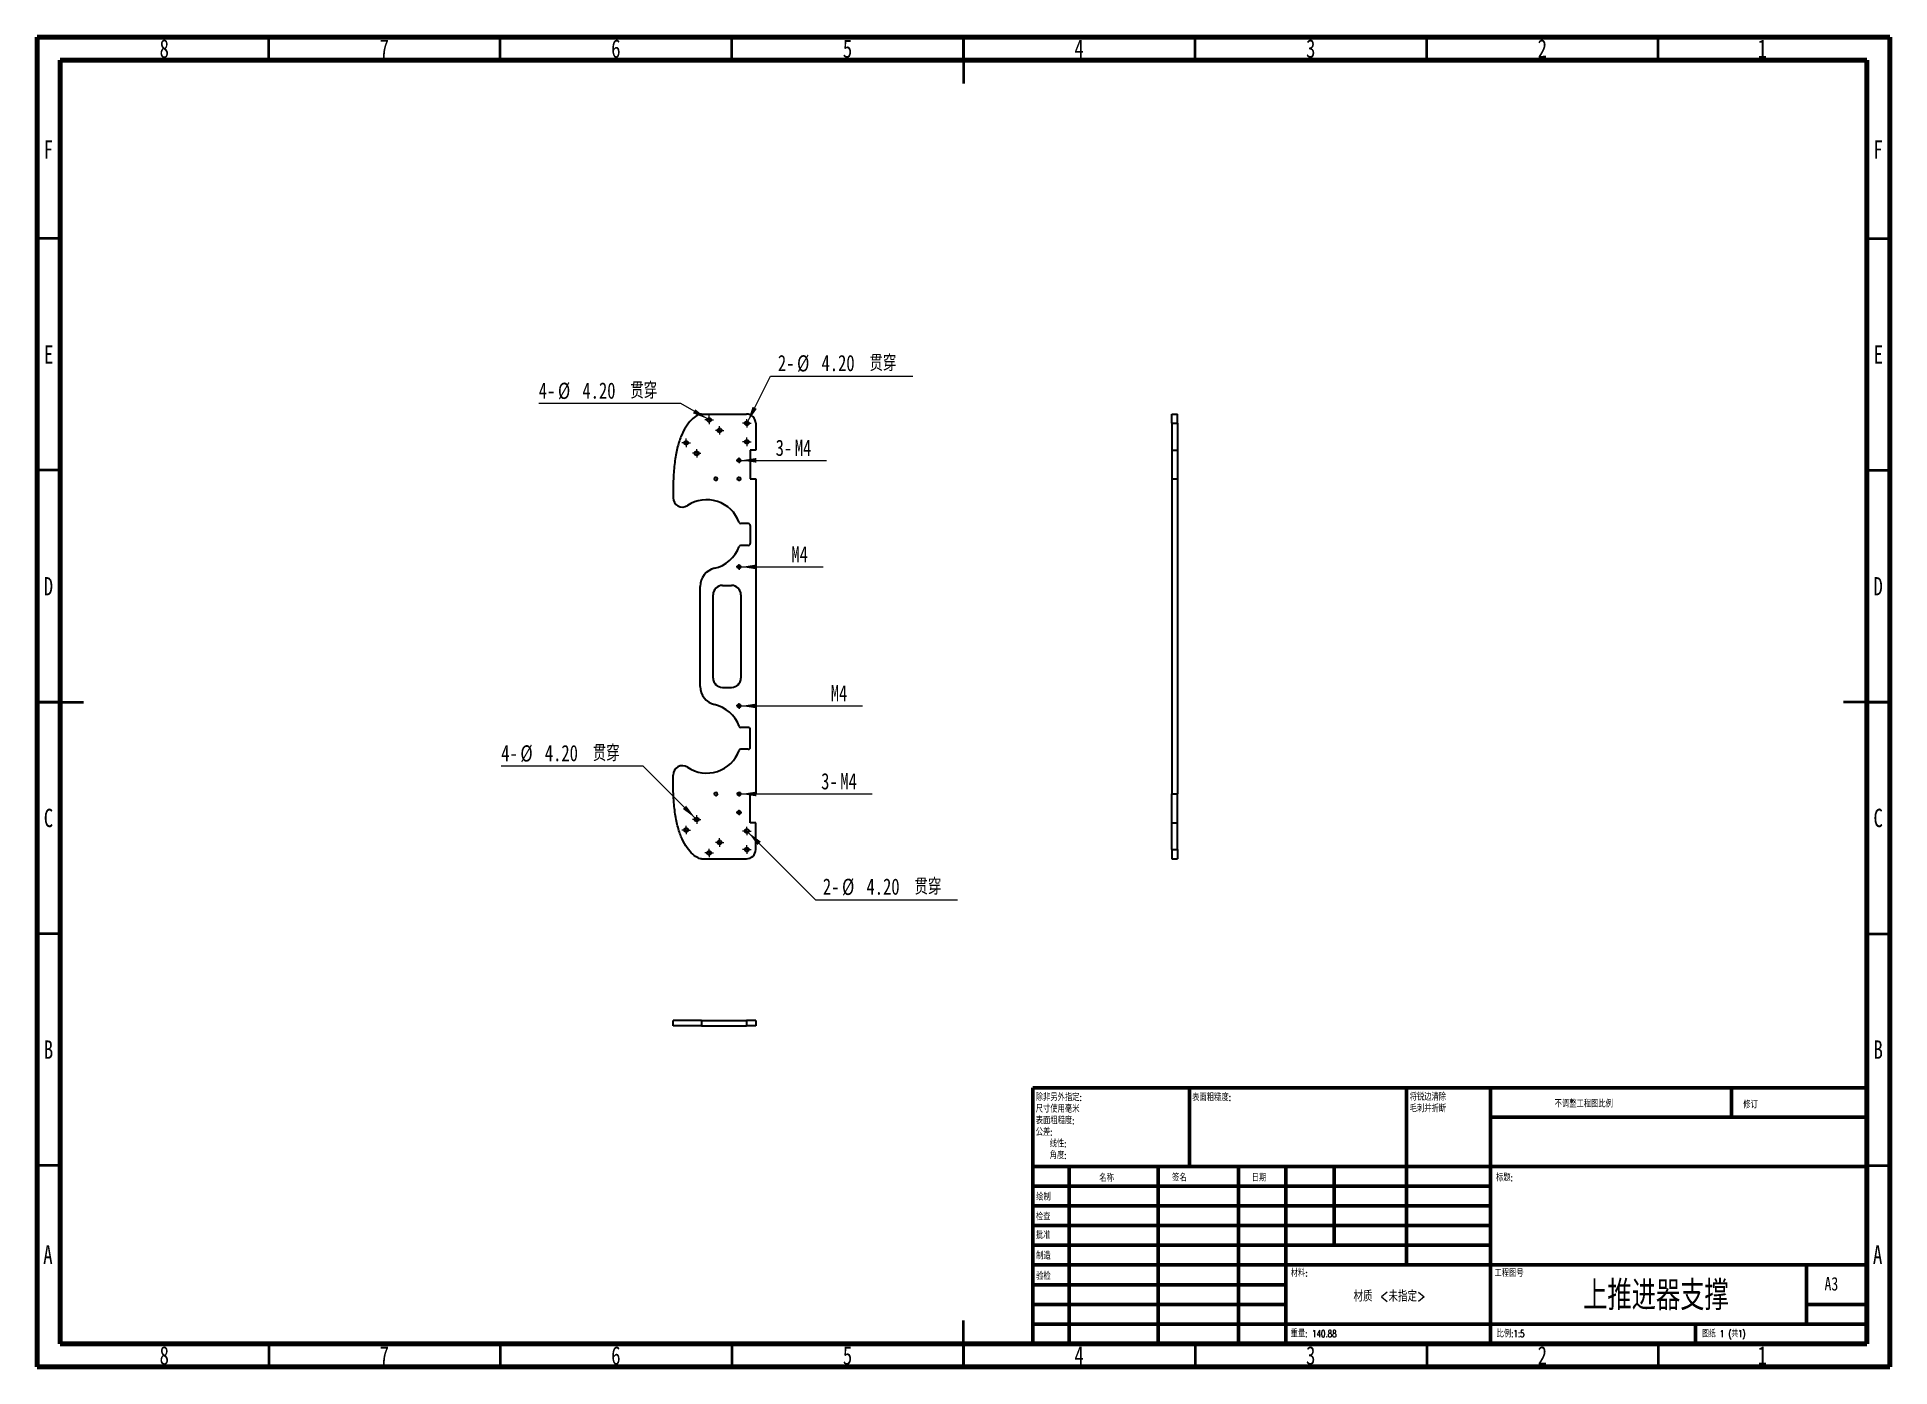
# Model space of a CAD drawing. Header units: millimetres. Extents: x 15 to 415, y 5 to 292.
import ezdxf

# ---------------------------------------------------------------- set-up
doc = ezdxf.new("R2010")
doc.units = ezdxf.units.MM
doc.styles.add('SLDTEXTSTYLE0', font='TXT', dxfattribs={"width": 0.75})
doc.styles.add('SLDTEXTSTYLE1', font='TXT', dxfattribs={"width": 0.75, "bigfont": 'bigfont'})
doc.styles.add('SLDTEXTSTYLE2', font='TXT', dxfattribs={"width": 0.694444, "bigfont": 'bigfont'})
doc.dimstyles.new('SLDDIMSTYLE0', dxfattribs={"dimtxt": 3.5, "dimasz": 3.302, "dimexe": 0, "dimexo": 0.0625, "dimgap": 0.875, "dimtad": 0, "dimtih": 1, "dimtoh": 1, "dimlfac": 5, "dimrnd": 1e-09, "dimzin": 4, "dimdsep": 46, "dimtxsty": 'SLDTEXTSTYLE0', "dimblk1": 'NONE', "dimsah": 1, "dimcen": 0, "dimadec": 0, "dimazin": 1, "dimtfac": 1, "dimtmove": 0, "dimatfit": 3, "dimldrblk": 'NONE', "dimfxl": 0, "dimfrac": 2, "dimtolj": 1, "dimtzin": 12, "dimarcsym": 0})
doc.dimstyles.new('SLDDIMSTYLE1', dxfattribs={"dimtxt": 3.5, "dimasz": 3.302, "dimexe": 0, "dimexo": 0.0625, "dimgap": 0.875, "dimtad": 1, "dimlfac": 5, "dimrnd": 1e-09, "dimzin": 12, "dimdsep": 46, "dimtxsty": 'SLDTEXTSTYLE0', "dimblk1": 'NONE', "dimsah": 1, "dimcen": 0, "dimadec": 0, "dimazin": 3, "dimtfac": 1, "dimtmove": 0, "dimatfit": 3, "dimldrblk": 'NONE', "dimfxl": 0, "dimfrac": 2, "dimtolj": 1, "dimtzin": 12, "dimarcsym": 0})
doc.dimstyles.new('SLDDIMSTYLE2', dxfattribs={"dimtxt": 3.5, "dimasz": 3.302, "dimexe": 0, "dimexo": 0.0625, "dimgap": 0.875, "dimtad": 1, "dimlfac": 5, "dimrnd": 1e-09, "dimzin": 12, "dimdsep": 46, "dimtxsty": 'SLDTEXTSTYLE0', "dimblk1": 'NONE', "dimsah": 1, "dimcen": 0, "dimadec": 0, "dimazin": 3, "dimtfac": 1, "dimtmove": 0, "dimatfit": 3, "dimldrblk": 'NONE', "dimfxl": 0, "dimfrac": 2, "dimtolj": 1, "dimtzin": 12, "dimarcsym": 0})

# ---------------------------------------------------------------- blocks, each defined once
blk = doc.blocks.new('_D')
at = {"color": 7, "linetype": 'Continuous', "lineweight": 0}
for p, q in [((153.99, 212.9), (123.31, 212.9)), ((159.72, 209.59), (153.99, 212.9)), ((160.45, 209.17), (159.72, 209.59))]:
    blk.add_line(p, q, dxfattribs=at)
at = {"color": 7, "linetype": 'Continuous', "lineweight": 18}
blk.add_solid([(159.72, 209.59), (157.11, 211.68), (156.61, 210.8)], dxfattribs=at)
at = {"color": 7, "linetype": 'Continuous', "lineweight": 18, "char_height": 3.5, "attachment_point": 1}
for s, insert, style in [('4-', (123.31, 217.46), 'SLDTEXTSTYLE0'), ('%%c', (127.45, 217.41), 'SLDTEXTSTYLE0'), ('4.20', (132.73, 217.46), 'SLDTEXTSTYLE0'), ('贯穿', (143.09, 217.46), 'SLDTEXTSTYLE1')]:
    blk.add_mtext(s, dxfattribs=dict(at, insert=insert, style=style))
blk = doc.blocks.new('_None')
blk = doc.blocks.new('_D_1')
at = {"color": 7, "linetype": 'Continuous', "lineweight": 0}
for p, q in [((168.43, 209.03), (173.35, 218.83)), ((173.35, 218.83), (204.03, 218.83)), ((168.06, 208.28), (168.43, 209.03))]:
    blk.add_line(p, q, dxfattribs=at)
at = {"color": 7, "linetype": 'Continuous', "lineweight": 18}
blk.add_solid([(168.43, 209.03), (170.37, 211.75), (169.46, 212.21)], dxfattribs=at)
at = {"color": 7, "linetype": 'Continuous', "lineweight": 18, "char_height": 3.5, "attachment_point": 1}
for s, insert, style in [('2-', (174.93, 223.4), 'SLDTEXTSTYLE0'), ('%%c', (179.07, 223.34), 'SLDTEXTSTYLE0'), ('4.20', (184.35, 223.4), 'SLDTEXTSTYLE0'), ('贯穿', (194.71, 223.4), 'SLDTEXTSTYLE1')]:
    blk.add_mtext(s, dxfattribs=dict(at, insert=insert, style=style))
blk = doc.blocks.new('_D_2')
at = {"color": 7, "linetype": 'Continuous', "lineweight": 0}
for q in [(166.15, 200.65), (185.46, 200.65)]:
    blk.add_line((166.95, 200.65), q, dxfattribs=at)
at = {"color": 7, "linetype": 'Continuous', "lineweight": 18}
blk.add_solid([(166.95, 200.65), (170.25, 200.15), (170.25, 201.16)], dxfattribs=at)
at = {"color": 7, "linetype": 'Continuous', "lineweight": 18, "char_height": 3.5, "attachment_point": 1, "style": 'SLDTEXTSTYLE0'}
for s, insert in [('3-', (174.45, 205.11)), ('M4', (178.58, 205.11))]:
    blk.add_mtext(s, dxfattribs=dict(at, insert=insert))
blk = doc.blocks.new('_D_3')
at = {"color": 7, "linetype": 'Continuous', "lineweight": 0}
for q in [(166.15, 177.65), (184.72, 177.65)]:
    blk.add_line((166.95, 177.65), q, dxfattribs=at)
at = {"color": 7, "linetype": 'Continuous', "lineweight": 18}
blk.add_solid([(166.95, 177.65), (170.25, 177.15), (170.25, 178.16)], dxfattribs=at)
at = {"color": 7, "linetype": 'Continuous', "lineweight": 18, "insert": (177.84, 182.12), "char_height": 3.5, "attachment_point": 1, "style": 'SLDTEXTSTYLE0'}
blk.add_mtext('M4', dxfattribs=at)
blk = doc.blocks.new('_D_4')
at = {"color": 7, "linetype": 'Continuous', "lineweight": 0}
for q in [(166.15, 147.65), (193.21, 147.65)]:
    blk.add_line((166.95, 147.65), q, dxfattribs=at)
at = {"color": 7, "linetype": 'Continuous', "lineweight": 18}
blk.add_solid([(166.95, 147.65), (170.25, 147.15), (170.25, 148.16)], dxfattribs=at)
at = {"color": 7, "linetype": 'Continuous', "lineweight": 18, "insert": (186.34, 152.15), "char_height": 3.5, "attachment_point": 1, "style": 'SLDTEXTSTYLE0'}
blk.add_mtext('M4', dxfattribs=at)
blk = doc.blocks.new('_D_5')
at = {"color": 7, "linetype": 'Continuous', "lineweight": 0}
for q in [(166.15, 128.65), (195.28, 128.65)]:
    blk.add_line((166.95, 128.65), q, dxfattribs=at)
at = {"color": 7, "linetype": 'Continuous', "lineweight": 18}
blk.add_solid([(166.95, 128.65), (170.25, 128.15), (170.25, 129.16)], dxfattribs=at)
at = {"color": 7, "linetype": 'Continuous', "lineweight": 18, "char_height": 3.5, "attachment_point": 1, "style": 'SLDTEXTSTYLE0'}
for s, insert in [('3-', (184.27, 133.15)), ('M4', (188.41, 133.15))]:
    blk.add_mtext(s, dxfattribs=dict(at, insert=insert))
blk = doc.blocks.new('_D_6')
at = {"color": 7, "linetype": 'Continuous', "lineweight": 0}
for p, q in [((167.95, 120.95), (168.54, 120.36)), ((168.54, 120.36), (183.05, 105.84)), ((183.05, 105.84), (213.74, 105.84))]:
    blk.add_line(p, q, dxfattribs=at)
at = {"color": 7, "linetype": 'Continuous', "lineweight": 18}
blk.add_solid([(168.54, 120.36), (170.52, 117.66), (171.24, 118.38)], dxfattribs=at)
at = {"color": 7, "linetype": 'Continuous', "lineweight": 18, "char_height": 3.5, "attachment_point": 1}
for s, insert, style in [('2-', (184.64, 110.41), 'SLDTEXTSTYLE0'), ('%%c', (188.78, 110.36), 'SLDTEXTSTYLE0'), ('4.20', (194.06, 110.41), 'SLDTEXTSTYLE0'), ('贯穿', (204.42, 110.41), 'SLDTEXTSTYLE1')]:
    blk.add_mtext(s, dxfattribs=dict(at, insert=insert, style=style))
blk = doc.blocks.new('_D_7')
at = {"color": 7, "linetype": 'Continuous', "lineweight": 0}
for p, q in [((145.88, 134.65), (115.2, 134.65)), ((157.1, 123.44), (145.88, 134.65)), ((157.69, 122.84), (157.1, 123.44))]:
    blk.add_line(p, q, dxfattribs=at)
at = {"color": 7, "linetype": 'Continuous', "lineweight": 18}
blk.add_solid([(157.1, 123.44), (155.12, 126.13), (154.41, 125.41)], dxfattribs=at)
at = {"color": 7, "linetype": 'Continuous', "lineweight": 18, "char_height": 3.5, "attachment_point": 1}
for s, insert, style in [('4-', (115.2, 139.22), 'SLDTEXTSTYLE0'), ('%%c', (119.34, 139.16), 'SLDTEXTSTYLE0'), ('4.20', (124.62, 139.22), 'SLDTEXTSTYLE0'), ('贯穿', (134.98, 139.22), 'SLDTEXTSTYLE1')]:
    blk.add_mtext(s, dxfattribs=dict(at, insert=insert, style=style))
blk = doc.blocks.new('SW_CENTERMARKSYMBOL_0')
at = {"color": 0, "linetype": 'Continuous', "lineweight": 18}
for p, q in [((-0.5, 0), (-0.92, 0)), ((0, 0), (-0.5, 0)), ((0, 0.5), (0, 0.92)), ((0, 0), (0, 0.5)), ((0, 0), (0, -0.5)), ((0, 0), (0.5, 0)), ((0.5, 0), (0.92, 0)), ((0, -0.5), (0, -0.92))]:
    blk.add_line(p, q, dxfattribs=at)
blk = doc.blocks.new('SW_CENTERMARKSYMBOL_1')
at = {"color": 0, "linetype": 'Continuous', "lineweight": 18}
for p, q in [((-0.5, 0), (-0.92, 0)), ((0, 0), (-0.5, 0)), ((0, 0.5), (0, 0.92)), ((0, 0), (0, 0.5)), ((0, 0), (0, -0.5)), ((0, 0), (0.5, 0)), ((0.5, 0), (0.92, 0)), ((0, -0.5), (0, -0.92))]:
    blk.add_line(p, q, dxfattribs=at)
blk = doc.blocks.new('SW_CENTERMARKSYMBOL_2')
at = {"color": 0, "linetype": 'Continuous', "lineweight": 18}
for p, q in [((-0.5, 0), (-0.92, 0)), ((0, 0), (-0.5, 0)), ((0, 0.5), (0, 0.92)), ((0, 0), (0, 0.5)), ((0, 0), (0, -0.5)), ((0, 0), (0.5, 0)), ((0.5, 0), (0.92, 0)), ((0, -0.5), (0, -0.92))]:
    blk.add_line(p, q, dxfattribs=at)
blk = doc.blocks.new('SW_CENTERMARKSYMBOL_3')
at = {"color": 0, "linetype": 'Continuous', "lineweight": 18}
for p, q in [((-0.5, 0), (-0.92, 0)), ((0, 0), (-0.5, 0)), ((0, 0.5), (0, 0.92)), ((0, 0), (0, 0.5)), ((0, 0), (0, -0.5)), ((0, 0), (0.5, 0)), ((0.5, 0), (0.92, 0)), ((0, -0.5), (0, -0.92))]:
    blk.add_line(p, q, dxfattribs=at)
blk = doc.blocks.new('SW_CENTERMARKSYMBOL_4')
at = {"color": 0, "linetype": 'Continuous', "lineweight": 18}
for p, q in [((-0.5, 0), (-0.92, 0)), ((0, 0), (-0.5, 0)), ((0, 0.5), (0, 0.92)), ((0, 0), (0, 0.5)), ((0, 0), (0, -0.5)), ((0, 0), (0.5, 0)), ((0.5, 0), (0.92, 0)), ((0, -0.5), (0, -0.92))]:
    blk.add_line(p, q, dxfattribs=at)
blk = doc.blocks.new('SW_CENTERMARKSYMBOL_5')
at = {"color": 0, "linetype": 'Continuous', "lineweight": 18}
for p, q in [((-0.5, 0), (-0.92, 0)), ((0, 0), (-0.5, 0)), ((0, 0.5), (0, 0.92)), ((0, 0), (0, 0.5)), ((0, 0), (0, -0.5)), ((0, 0), (0.5, 0)), ((0.5, 0), (0.92, 0)), ((0, -0.5), (0, -0.92))]:
    blk.add_line(p, q, dxfattribs=at)
blk = doc.blocks.new('SW_CENTERMARKSYMBOL_6')
at = {"color": 0, "linetype": 'Continuous', "lineweight": 18}
for p, q in [((-0.5, 0), (-0.6, 0)), ((0, 0), (-0.5, 0)), ((0, 0.5), (0, 0.6)), ((0, 0), (0, 0.5)), ((0, 0), (0, -0.5)), ((0, 0), (0.5, 0)), ((0.5, 0), (0.6, 0)), ((0, -0.5), (0, -0.6))]:
    blk.add_line(p, q, dxfattribs=at)
blk = doc.blocks.new('SW_CENTERMARKSYMBOL_7')
at = {"color": 0, "linetype": 'Continuous', "lineweight": 18}
for p, q in [((-0.5, 0), (-0.6, 0)), ((0, 0), (-0.5, 0)), ((0, 0.5), (0, 0.6)), ((0, 0), (0, 0.5)), ((0, 0), (0, -0.5)), ((0, 0), (0.5, 0)), ((0.5, 0), (0.6, 0)), ((0, -0.5), (0, -0.6))]:
    blk.add_line(p, q, dxfattribs=at)
blk = doc.blocks.new('SW_CENTERMARKSYMBOL_8')
at = {"color": 0, "linetype": 'Continuous', "lineweight": 18}
for p, q in [((-0.5, 0), (-0.92, 0)), ((0, 0), (-0.5, 0)), ((0, 0.5), (0, 0.92)), ((0, 0), (0, 0.5)), ((0, 0), (0, -0.5)), ((0, 0), (0.5, 0)), ((0.5, 0), (0.92, 0)), ((0, -0.5), (0, -0.92))]:
    blk.add_line(p, q, dxfattribs=at)
blk = doc.blocks.new('SW_CENTERMARKSYMBOL_9')
at = {"color": 0, "linetype": 'Continuous', "lineweight": 18}
for p, q in [((-0.5, 0), (-0.92, 0)), ((0, 0), (-0.5, 0)), ((0, 0.5), (0, 0.92)), ((0, 0), (0, 0.5)), ((0, 0), (0, -0.5)), ((0, 0), (0.5, 0)), ((0.5, 0), (0.92, 0)), ((0, -0.5), (0, -0.92))]:
    blk.add_line(p, q, dxfattribs=at)
blk = doc.blocks.new('SW_CENTERMARKSYMBOL_10')
at = {"color": 0, "linetype": 'Continuous', "lineweight": 18}
for p, q in [((-0.5, 0), (-0.92, 0)), ((0, 0), (-0.5, 0)), ((0, 0.5), (0, 0.92)), ((0, 0), (0, 0.5)), ((0, 0), (0, -0.5)), ((0, 0), (0.5, 0)), ((0.5, 0), (0.92, 0)), ((0, -0.5), (0, -0.92))]:
    blk.add_line(p, q, dxfattribs=at)
blk = doc.blocks.new('SW_CENTERMARKSYMBOL_11')
at = {"color": 0, "linetype": 'Continuous', "lineweight": 18}
for p, q in [((-0.5, 0), (-0.92, 0)), ((0, 0), (-0.5, 0)), ((0, 0.5), (0, 0.92)), ((0, 0), (0, 0.5)), ((0, 0), (0, -0.5)), ((0, 0), (0.5, 0)), ((0.5, 0), (0.92, 0)), ((0, -0.5), (0, -0.92))]:
    blk.add_line(p, q, dxfattribs=at)
blk = doc.blocks.new('SW_CENTERMARKSYMBOL_12')
at = {"color": 0, "linetype": 'Continuous', "lineweight": 18}
for p, q in [((-0.5, 0), (-0.92, 0)), ((0, 0), (-0.5, 0)), ((0, 0.5), (0, 0.92)), ((0, 0), (0, 0.5)), ((0, 0), (0, -0.5)), ((0, 0), (0.5, 0)), ((0.5, 0), (0.92, 0)), ((0, -0.5), (0, -0.92))]:
    blk.add_line(p, q, dxfattribs=at)
blk = doc.blocks.new('SW_CENTERMARKSYMBOL_13')
at = {"color": 0, "linetype": 'Continuous', "lineweight": 18}
for p, q in [((-0.5, 0), (-0.92, 0)), ((0, 0), (-0.5, 0)), ((0, 0.5), (0, 0.92)), ((0, 0), (0, 0.5)), ((0, 0), (0, -0.5)), ((0, 0), (0.5, 0)), ((0.5, 0), (0.92, 0)), ((0, -0.5), (0, -0.92))]:
    blk.add_line(p, q, dxfattribs=at)
blk = doc.blocks.new('SW_CENTERMARKSYMBOL_14')
at = {"color": 0, "linetype": 'Continuous', "lineweight": 18}
for p, q in [((-0.5, 0), (-0.6, 0)), ((0, 0), (-0.5, 0)), ((0, 0.5), (0, 0.6)), ((0, 0), (0, 0.5)), ((0, 0), (0, -0.5)), ((0, 0), (0.5, 0)), ((0.5, 0), (0.6, 0)), ((0, -0.5), (0, -0.6))]:
    blk.add_line(p, q, dxfattribs=at)
blk = doc.blocks.new('SW_CENTERMARKSYMBOL_15')
at = {"color": 0, "linetype": 'Continuous', "lineweight": 18}
for p, q in [((-0.5, 0), (-0.6, 0)), ((0, 0), (-0.5, 0)), ((0, 0.5), (0, 0.6)), ((0, 0), (0, 0.5)), ((0, 0), (0, -0.5)), ((0, 0), (0.5, 0)), ((0.5, 0), (0.6, 0)), ((0, -0.5), (0, -0.6))]:
    blk.add_line(p, q, dxfattribs=at)

msp = doc.modelspace()

# ---------------------------------------------------------------- linework, layer by layer
at = {"color": 7, "linetype": 'Continuous', "lineweight": 70}
for p, q in [((15, 5), (15, 292)), ((15, 292), (415, 292)), ((415, 292), (415, 5)), ((20, 10), (20, 287)), ((20, 287), (410, 287)), ((410, 287), (410, 10)), ((410, 10), (20, 10)), ((415, 5), (15, 5))]:
    msp.add_line(p, q, dxfattribs=at)
at = {"color": 7, "linetype": 'Continuous', "lineweight": 35}
for p, q in [((65, 287), (65, 292)), ((115, 287), (115, 292)), ((165, 287), (165, 292)), ((215, 292), (215, 282)), ((215, 287), (215, 292)), ((265, 287), (265, 292)), ((315, 287), (315, 292)), ((365, 287), (365, 292)), ((20, 248.5), (15, 248.5)), ((410, 248.5), (415, 248.5)), ((20, 198.5), (15, 198.5)), ((410, 198.5), (415, 198.5)), ((15, 148.5), (25, 148.5)), ((20, 148.5), (15, 148.5)), ((415, 148.5), (405, 148.5)), ((410, 148.5), (415, 148.5)), ((20, 98.5), (15, 98.5)), ((410, 98.5), (415, 98.5)), ((20, 48.5), (15, 48.5)), ((410, 48.5), (415, 48.5)), ((215, 5), (215, 15)), ((65, 10), (65, 5)), ((115, 10), (115, 5)), ((165, 10), (165, 5)), ((215, 10), (215, 5)), ((265, 10), (265, 5)), ((315, 10), (315, 5)), ((365, 10), (365, 5))]:
    msp.add_line(p, q, dxfattribs=at)
at = {"color": 7, "linetype": 'Continuous', "lineweight": 25}
for p, q in [((158.424, 210.6532), (168.1459, 210.6532)), ((170.1459, 208.6532), (170.1459, 202.8532)), ((259.985, 208.6532), (259.985, 210.6532)), ((259.985, 210.6532), (261.185, 210.6532)), ((259.985, 208.6532), (259.985, 202.8532)), ((259.985, 208.6532), (261.185, 208.6532)), ((261.185, 208.6532), (261.185, 210.6532)), ((261.185, 208.6532), (261.185, 202.8532)), ((170.1459, 202.8532), (168.9459, 202.8532)), ((168.9459, 202.8532), (168.9459, 196.6532)), ((259.985, 202.8532), (261.185, 202.8532)), ((259.985, 202.8532), (259.985, 196.6532)), ((261.185, 202.8532), (261.185, 196.6532)), ((168.9459, 196.6532), (170.1459, 196.6532)), ((170.1459, 196.6532), (170.1459, 128.6532)), ((259.985, 196.6532), (259.985, 128.6532)), ((259.985, 196.6532), (261.185, 196.6532)), ((261.185, 196.6532), (261.185, 128.6532)), ((168.5459, 186.9963), (166.9544, 186.9963)), ((168.9459, 186.5963), (168.9459, 182.71)), ((168.5459, 182.31), (166.9544, 182.31)), ((158.1459, 151.8554), (158.1459, 173.4509)), ((162.9459, 173.6532), (164.9459, 173.6532)), ((160.9459, 153.6532), (160.9459, 171.6532)), ((166.9459, 171.6532), (166.9459, 153.6532)), ((162.9459, 151.6532), (164.9459, 151.6532)), ((168.5459, 142.9963), (166.9544, 142.9963)), ((168.9459, 138.71), (168.9459, 142.5963)), ((168.5459, 138.31), (166.9544, 138.31)), ((168.9459, 128.6532), (170.1459, 128.6532)), ((168.9459, 122.4532), (168.9459, 128.6532)), ((259.985, 128.6532), (261.185, 128.6532)), ((259.985, 122.4532), (259.985, 128.6532)), ((261.185, 122.4532), (261.185, 128.6532)), ((170.1459, 122.4532), (168.9459, 122.4532)), ((170.1459, 116.6532), (170.1459, 122.4532)), ((259.985, 116.6532), (259.985, 122.4532)), ((259.985, 122.4532), (261.185, 122.4532)), ((261.185, 116.6532), (261.185, 122.4532)), ((259.985, 116.6532), (261.185, 116.6532)), ((259.985, 116.6532), (259.985, 114.6532)), ((261.185, 116.6532), (261.185, 114.6532)), ((158.424, 114.6532), (168.1459, 114.6532)), ((259.985, 114.6532), (261.185, 114.6532)), ((152.2937, 78.5794), (152.2937, 79.7794)), ((158.424, 79.7794), (158.424, 78.5794)), ((158.424, 79.7794), (168.1459, 79.7794)), ((158.424, 78.5794), (168.1459, 78.5794)), ((168.1459, 79.7794), (168.1459, 78.5794)), ((170.1459, 79.7794), (168.1459, 79.7794)), ((170.1459, 78.5794), (168.1459, 78.5794)), ((170.1459, 79.7794), (170.1459, 78.5794))]:
    msp.add_line(p, q, dxfattribs=at)
at = {"color": 7, "linetype": 'Continuous', "lineweight": 50}
for p, q in [((230, 65.25), (410, 65.25)), ((230, 65.25), (230, 10)), ((263.8, 48.25), (263.8, 65.25)), ((310.6, 65.25), (310.6, 27)), ((328.8, 65.25), (328.8, 10)), ((380.8, 58.875), (380.8, 65.25)), ((410, 58.875), (328.8, 58.875)), ((410, 48.25), (230, 48.25)), ((237.8, 48.25), (237.8, 10)), ((256.991, 48.25), (256.991, 10)), ((274.3989, 48.25), (274.3989, 10)), ((284.6, 10), (284.6, 48.25)), ((295, 31.25), (295, 48.25)), ((328.8, 44), (230, 44)), ((328.8, 39.75), (230, 39.75)), ((328.8, 35.5), (230, 35.5)), ((328.8, 31.25), (230, 31.25)), ((284.6, 27), (230, 27)), ((284.6, 27), (410, 27)), ((397, 14.25), (397, 27)), ((284.6, 22.7499), (230, 22.7499)), ((284.6, 18.5), (230, 18.5)), ((410, 18.5), (397, 18.5)), ((230, 14.25), (410, 14.25)), ((373, 10), (373, 14.25))]:
    msp.add_line(p, q, dxfattribs=at)
at = {"color": 7, "linetype": 'Continuous', "lineweight": 25}
for centre, radius in [((160.0832, 209.3804), 0.42), ((168.2459, 208.6532), 0.42), ((155.1334, 204.4306), 0.42), ((162.3459, 207.1176), 0.42), ((168.2459, 204.6532), 0.42), ((157.3962, 202.1679), 0.42), ((166.5459, 200.6532), 0.33), ((161.5459, 196.6532), 0.33), ((166.5459, 196.6532), 0.33), ((166.5459, 177.6532), 0.33), ((166.5459, 147.6532), 0.33), ((161.5459, 128.6532), 0.33), ((166.5459, 128.6532), 0.33), ((166.5459, 124.6532), 0.33), ((155.1334, 120.8757), 0.42), ((157.3962, 123.1384), 0.42), ((168.2459, 120.6532), 0.42), ((160.0832, 115.926), 0.42), ((162.3459, 118.1887), 0.42), ((168.2459, 116.6532), 0.42)]:
    msp.add_circle(centre, radius, dxfattribs=at)
for centre, radius, start, end in [((168.1459, 208.6532), 2, 0, 90), ((154.2936, 192.5692), 2, 179.902168, 303.564102), ((159.5459, 184.6532), 7.5, 20.318443, 123.564102), ((166.9544, 187.3963), 0.4, 200.318443, 270), ((168.5459, 186.5963), 0.4, 0, 90), ((159.5459, 184.6532), 7.5, 283.066803, 339.681557), ((166.9544, 181.91), 0.4, 90, 159.681557), ((168.5459, 182.71), 0.4, 270, 0), ((162.1459, 173.4509), 4, 103.066803, 180), ((162.9459, 171.6532), 2, 90, 180), ((164.9459, 171.6532), 2, 0, 90), ((162.9459, 153.6532), 2, 180, 270), ((164.9459, 153.6532), 2, 270, 0), ((162.1459, 151.8554), 4, 180, 256.933197), ((159.5459, 140.6532), 7.5, 20.318443, 76.933197), ((166.9544, 143.3963), 0.4, 200.318443, 270), ((168.5459, 142.5963), 0.4, 0, 90), ((159.5459, 140.6532), 7.5, 236.435898, 339.681557), ((166.9544, 137.91), 0.4, 90, 159.681557), ((168.5459, 138.71), 0.4, 270, 0), ((154.2936, 132.7371), 2, 56.435898, 180.097832), ((168.1459, 116.6532), 2, 270, 0)]:
    msp.add_arc(centre, radius, start, end, dxfattribs=at)
at = {"color": 7, "linetype": 'Continuous', "lineweight": 18}
for centre in [(166.5459, 200.6532), (161.5459, 196.6532), (166.5459, 196.6532), (166.5459, 177.6532), (166.5459, 147.6532), (161.5459, 128.6532), (166.5459, 128.6532), (166.5459, 124.6532)]:
    msp.add_arc(centre, 0.4, 255, 195, dxfattribs=at)
at = {"color": 7, "linetype": 'Continuous', "lineweight": 25}
for points in [[(158.424, 210.6532), (158.1455, 210.6532), (157.4512, 210.4198), (156.2337, 209.4463), (155.027, 207.9088), (153.9693, 205.8501), (153.1496, 203.296), (152.6082, 200.2554), (152.3362, 196.7204), (152.2961, 194.0176), (152.2937, 192.5726)], [(158.424, 114.6532), (158.1455, 114.6532), (157.4512, 114.8865), (156.2337, 115.8601), (155.027, 117.3976), (153.9693, 119.4562), (153.1496, 122.0103), (152.6082, 125.0509), (152.3362, 128.5859), (152.2961, 131.2888), (152.2937, 132.7337)], [(158.424, 79.7794), (158.1455, 79.7794), (157.4512, 79.7794), (156.2337, 79.7794), (155.027, 79.7794), (153.9693, 79.7794), (153.1496, 79.7794), (152.6082, 79.7794), (152.3362, 79.7794), (152.2961, 79.7794), (152.2937, 79.7794)], [(158.424, 78.5794), (158.1455, 78.5794), (157.4512, 78.5794), (156.2337, 78.5794), (155.027, 78.5794), (153.9693, 78.5794), (153.1496, 78.5794), (152.6082, 78.5794), (152.3362, 78.5794), (152.2961, 78.5794), (152.2937, 78.5794)]]:
    msp.add_open_spline(points, degree=3, dxfattribs=at)

# ---------------------------------------------------------------- block references
at = {"color": 7, "linetype": 'Continuous', "lineweight": 0}
for name, p in [('SW_CENTERMARKSYMBOL_3', (160.0832, 209.3804)), ('SW_CENTERMARKSYMBOL_2', (162.3459, 207.1176)), ('SW_CENTERMARKSYMBOL_4', (168.2459, 208.6532)), ('SW_CENTERMARKSYMBOL_0', (155.1334, 204.4306)), ('SW_CENTERMARKSYMBOL_5', (168.2459, 204.6532)), ('SW_CENTERMARKSYMBOL_1', (157.3962, 202.1679)), ('SW_CENTERMARKSYMBOL_7', (166.5459, 200.6532)), ('SW_CENTERMARKSYMBOL_6', (166.5459, 177.6532)), ('SW_CENTERMARKSYMBOL_14', (166.5459, 147.6532)), ('SW_CENTERMARKSYMBOL_9', (157.3962, 123.1384)), ('SW_CENTERMARKSYMBOL_15', (166.5459, 124.6532)), ('SW_CENTERMARKSYMBOL_8', (155.1334, 120.8757)), ('SW_CENTERMARKSYMBOL_13', (168.2459, 120.6532)), ('SW_CENTERMARKSYMBOL_11', (160.0832, 115.926)), ('SW_CENTERMARKSYMBOL_10', (162.3459, 118.1887)), ('SW_CENTERMARKSYMBOL_12', (168.2459, 116.6532))]:
    msp.add_blockref(name, p, dxfattribs=at)

# ---------------------------------------------------------------- texts
for s, insert, char_height, attachment_point, style in [('8', (42.46, 291.5044), 3.9687, 2, 'SLDTEXTSTYLE0'), ('7', (89.96, 291.5044), 3.9687, 2, 'SLDTEXTSTYLE0'), ('6', (139.96, 291.5044), 3.9687, 2, 'SLDTEXTSTYLE0'), ('5', (189.96, 291.5044), 3.9687, 2, 'SLDTEXTSTYLE0'), ('4', (239.96, 291.5044), 3.9687, 2, 'SLDTEXTSTYLE0'), ('3', (289.96, 291.5044), 3.9687, 2, 'SLDTEXTSTYLE0'), ('2', (339.96, 291.5044), 3.9687, 2, 'SLDTEXTSTYLE0'), ('1', (387.46, 291.5044), 3.9687, 2, 'SLDTEXTSTYLE0'), ('F', (17.4577, 269.7161), 3.9687, 2, 'SLDTEXTSTYLE0'), ('F', (412.4577, 269.7161), 3.9687, 2, 'SLDTEXTSTYLE0'), ('E', (17.5078, 225.4661), 3.9687, 2, 'SLDTEXTSTYLE0'), ('E', (412.5078, 225.4661), 3.9687, 2, 'SLDTEXTSTYLE0'), ('D', (17.4527, 175.4661), 3.9687, 2, 'SLDTEXTSTYLE0'), ('D', (412.4527, 175.4661), 3.9687, 2, 'SLDTEXTSTYLE0'), ('C', (17.4587, 125.4661), 3.9687, 2, 'SLDTEXTSTYLE0'), ('C', (412.4587, 125.4661), 3.9687, 2, 'SLDTEXTSTYLE0'), ('B', (17.4706, 75.4661), 3.9687, 2, 'SLDTEXTSTYLE0'), ('B', (412.4706, 75.4661), 3.9687, 2, 'SLDTEXTSTYLE0'), ('除非另外指定:^J尺寸使用毫米^J表面粗糙度:^J公差:^J   线性:^J   角度:', (230.5937, 63.921), 1.5, 1, 'SLDTEXTSTYLE1'), ('表面粗糙度:', (264.3713, 63.9193), 1.5, 1, 'SLDTEXTSTYLE1'), ('将锐边清除^J毛刺并折断', (311.3092, 64.0031), 1.5, 1, 'SLDTEXTSTYLE1'), ('不调整工程图比例', (342.6146, 62.533), 1.5, 1, 'SLDTEXTSTYLE1'), ('修订', (383.3276, 62.3349), 1.5, 1, 'SLDTEXTSTYLE1'), ('名称', (244.3222, 46.5015), 1.5, 1, 'SLDTEXTSTYLE1'), ('签名', (260.0336, 46.5618), 1.5, 1, 'SLDTEXTSTYLE1'), ('日期', (277.2147, 46.5762), 1.5, 1, 'SLDTEXTSTYLE1'), ('标题:', (329.9562, 46.5762), 1.5, 1, 'SLDTEXTSTYLE1'), ('绘制', (230.6847, 42.4297), 1.5, 1, 'SLDTEXTSTYLE1'), ('检查', (230.6236, 38.1544), 1.5, 1, 'SLDTEXTSTYLE1'), ('批准', (230.6216, 34.1768), 1.5, 1, 'SLDTEXTSTYLE1'), ('A', (17.3397, 31.2161), 3.9687, 2, 'SLDTEXTSTYLE0'), ('制造', (230.6822, 29.7337), 1.5, 1, 'SLDTEXTSTYLE1'), ('A', (412.3397, 31.2161), 3.9687, 2, 'SLDTEXTSTYLE0'), ('验检', (230.6769, 25.3496), 1.5, 1, 'SLDTEXTSTYLE1'), ('材料:', (285.6459, 25.9861), 1.5, 1, 'SLDTEXTSTYLE1'), ('工程图号', (329.6287, 25.9861), 1.5, 1, 'SLDTEXTSTYLE1'), ('上推进器支撑', (364.485, 23.6069), 6.35, 2, 'SLDTEXTSTYLE1'), ('A3', (400.8712, 24.4064), 2.91042, 1, 'SLDTEXTSTYLE0'), ('材质 <未指定>', (306.9665, 21.4856), 2.38125, 2, 'SLDTEXTSTYLE1'), ('重量: 140.88', (285.6178, 12.9493), 1.4986, 1, 'SLDTEXTSTYLE1'), ('比例:1:5', (330.074, 12.9001), 1.5, 1, 'SLDTEXTSTYLE1'), ('图纸 1 (共1)', (374.4783, 12.9001), 1.5, 1, 'SLDTEXTSTYLE2'), ('8', (42.46, 9.4661), 3.9687, 2, 'SLDTEXTSTYLE0'), ('7', (89.96, 9.4661), 3.9687, 2, 'SLDTEXTSTYLE0'), ('6', (139.96, 9.4661), 3.9687, 2, 'SLDTEXTSTYLE0'), ('5', (189.96, 9.4661), 3.9687, 2, 'SLDTEXTSTYLE0'), ('4', (239.96, 9.4661), 3.9687, 2, 'SLDTEXTSTYLE0'), ('3', (289.96, 9.4661), 3.9687, 2, 'SLDTEXTSTYLE0'), ('2', (339.96, 9.4661), 3.9687, 2, 'SLDTEXTSTYLE0'), ('1', (387.46, 9.4661), 3.9687, 2, 'SLDTEXTSTYLE0')]:
    msp.add_mtext(s, dxfattribs=dict(at, insert=insert, char_height=char_height, attachment_point=attachment_point, style=style))

# ---------------------------------------------------------------- dimensions: what is measured, and where the dimension line sits
at = {"color": 7, "linetype": 'Continuous', "lineweight": 18}
for p1, p2, text, picture, middle in [((168.0578, 208.2776), (168.434, 209.0287), '2-<> 贯穿', '_D_1', (189.4794, 221.6375)), ((160.4469, 209.1704), (159.7194, 209.5904), '4-<> 贯穿', '_D', (137.8605, 215.7005)), ((157.6931, 122.8415), (157.0992, 123.4354), '4-<> 贯穿', '_D_7', (129.7492, 137.4563)), ((167.9489, 120.9501), (168.5429, 120.3562), '2-<> 贯穿', '_D_6', (199.1885, 108.6494))]:
    dim = msp.add_diameter_dim_2p(p1=p1, p2=p2, text=text, dimstyle='SLDDIMSTYLE0', dxfattribs=at)
    dim.commit()
    dim.dimension.update_dxf_attribs({"geometry": picture, "text_midpoint": middle, "dimtype": 163})
for p1, p2, text, dimstyle, picture, middle in [((166.1459, 200.6532), (166.9459, 200.6532), '3-M4', 'SLDDIMSTYLE1', '_D_2', (180.2239, 200.6532)), ((166.1459, 177.6532), (166.9459, 177.6532), 'M4', 'SLDDIMSTYLE2', '_D_3', (181.5323, 177.6532)), ((166.1459, 147.6532), (166.9459, 147.6532), 'M4', 'SLDDIMSTYLE2', '_D_4', (189.9414, 147.6532)), ((166.1459, 128.6532), (166.9459, 128.6532), '3-M4', 'SLDDIMSTYLE1', '_D_5', (189.9414, 128.6532))]:
    dim = msp.add_diameter_dim_2p(p1=p1, p2=p2, text=text, dimstyle=dimstyle, override={"dimpost": '<>'}, dxfattribs=at)
    dim.commit()
    dim.dimension.update_dxf_attribs({"geometry": picture, "text_midpoint": middle, "dimtype": 163})

doc.saveas('drawing.dxf')
